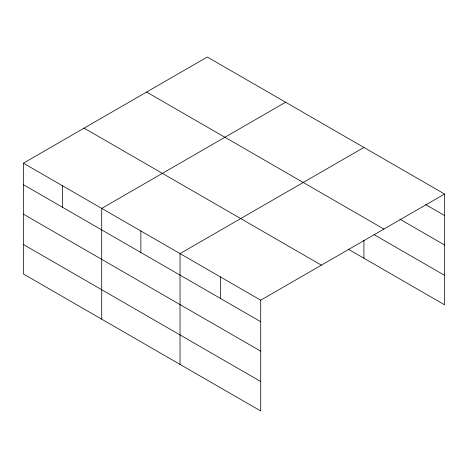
<?xml version="1.0" encoding="UTF-8"?>
<svg xmlns="http://www.w3.org/2000/svg" width="468" height="468" viewBox="0 0 468 468"><rect width="100%" height="100%" fill="white"/><g stroke="black" fill="none" stroke-linecap="round" stroke-linejoin="round"><path stroke-width="0.7" d="M348.122 249.116L444.6 304.82L444.6 194.027L207.283 57.014L23.4 163.18L23.4 273.973L260.717 410.986L260.717 300.193L23.4 163.18M285.597 102.229L101.714 208.395L101.714 319.182M363.911 147.443L180.028 253.609L180.028 364.396M260.717 300.193L444.6 194.027M425.687 204.615L444.6 215.532M399.842 219.159L444.6 244.998M146.601 92.05L383.918 229.063M373.996 234.591L444.6 275.354M84.082 128.144L321.399 265.157M23.4 184.684L260.717 321.697M23.4 214.151L260.717 351.164M23.4 244.507L260.717 381.519M363.911 240.271L363.911 258.237M220.369 276.904L220.369 298.409M140.874 231.005L140.874 252.504M62.56 185.79L62.56 207.295"/></g></svg>
